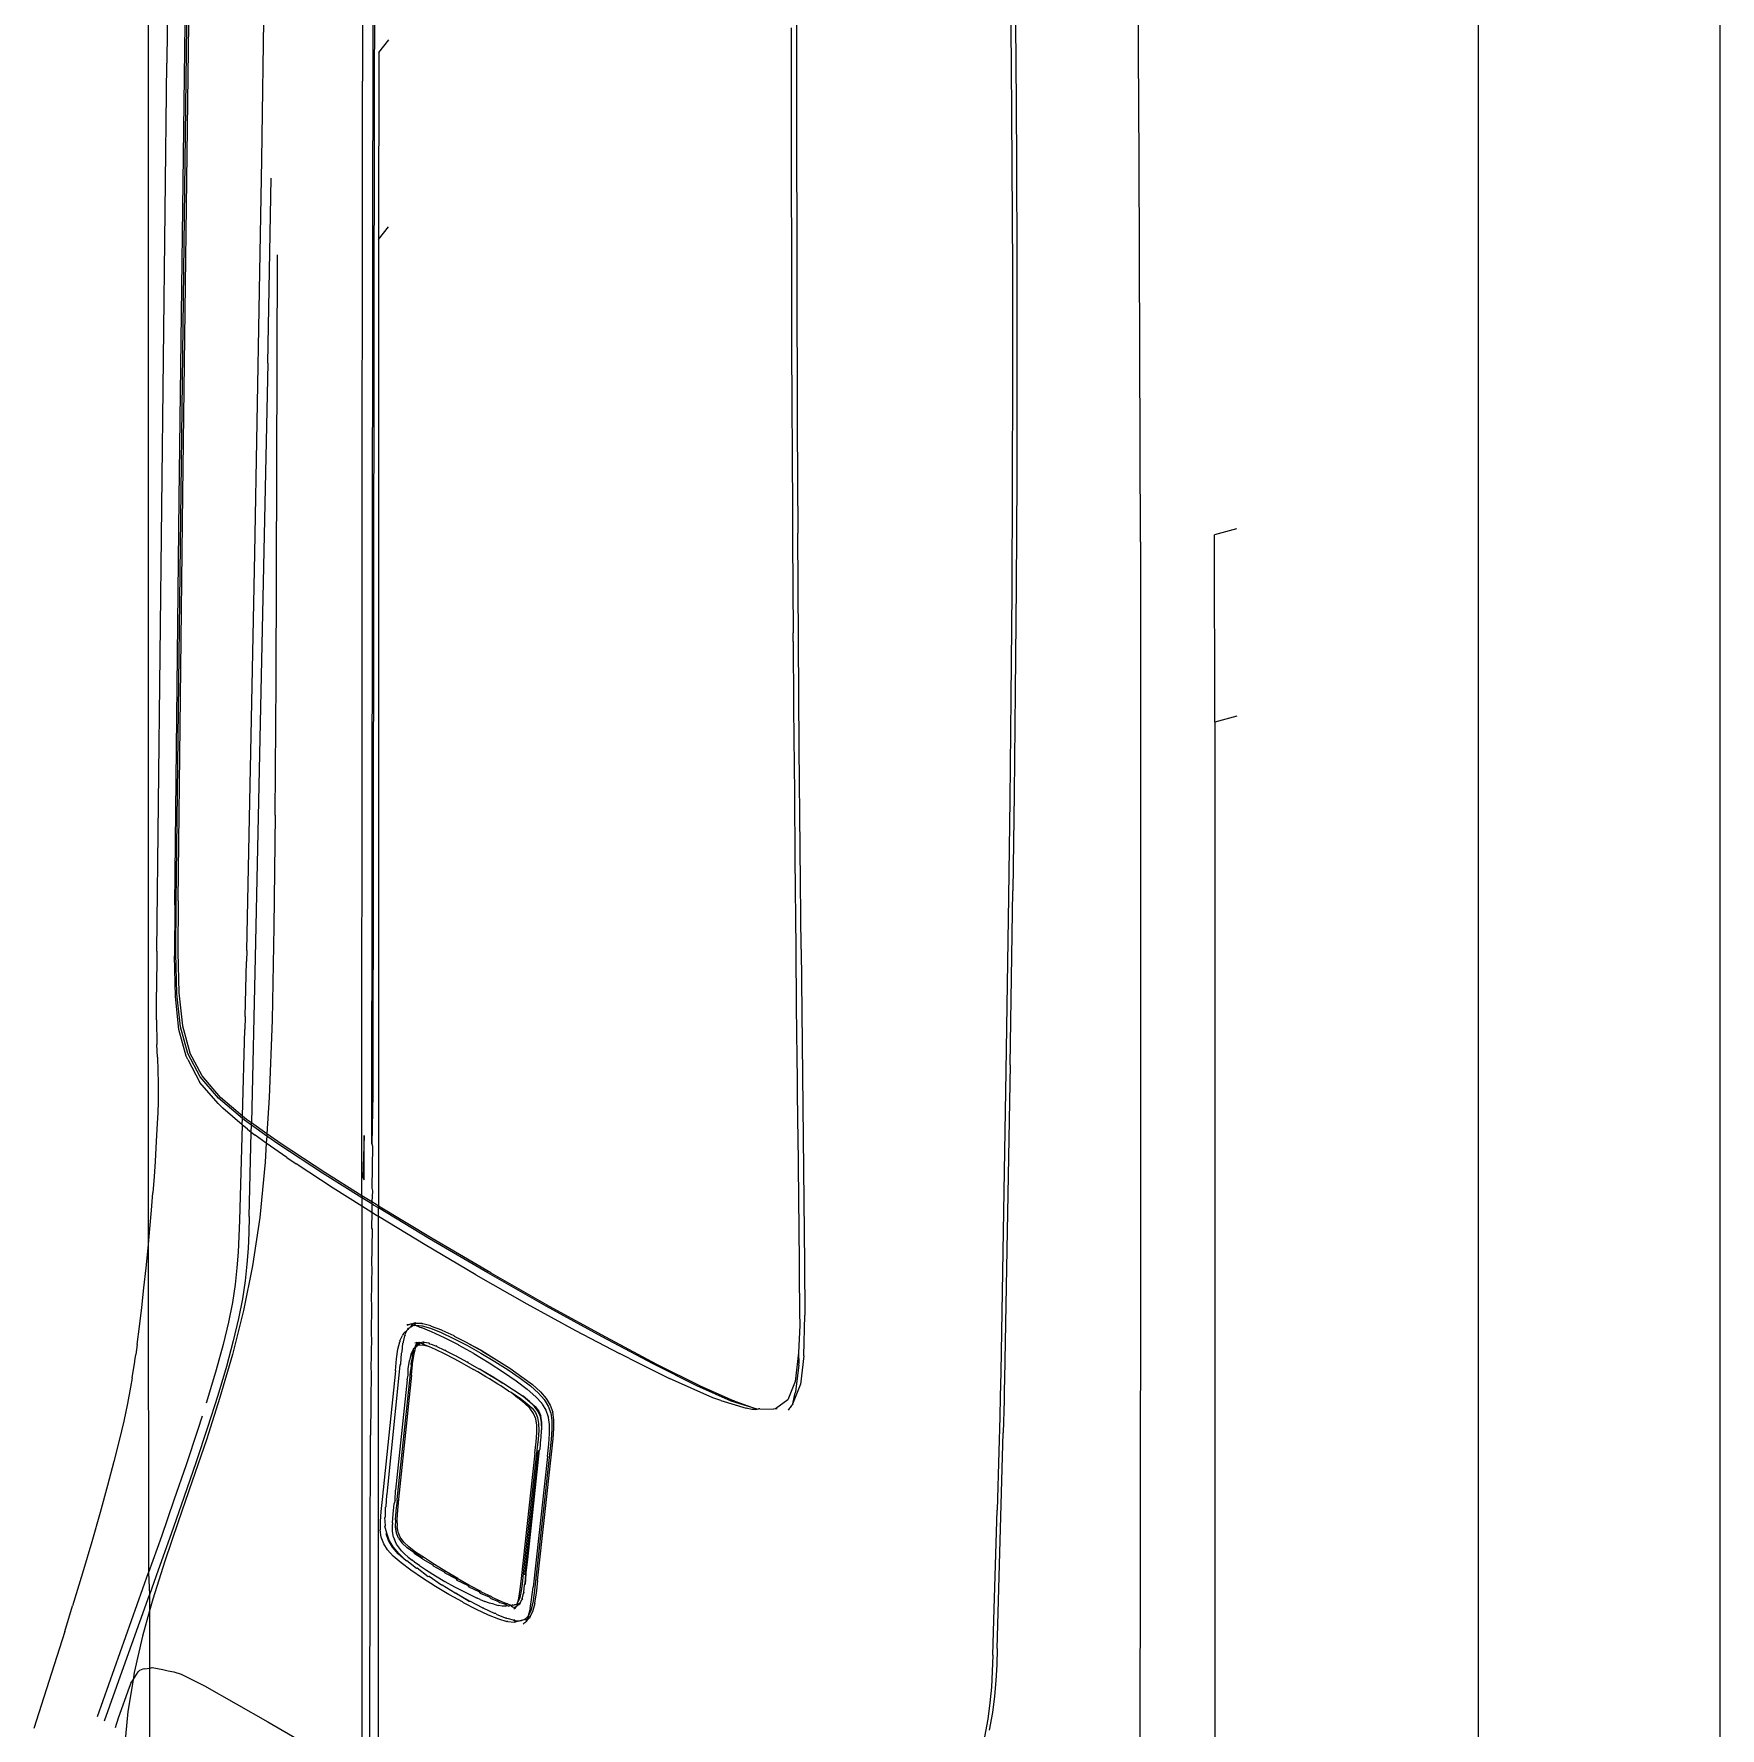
# Model space of a CAD drawing. Header units: metres. Extents: x 294 to 1101, y -498 to -355.
# Drawn here: x 923.1498 to 923.2485, y -400.6421 to -400.5429 of the extents above; entities that cross this region are included whole.
import ezdxf

# ---------------------------------------------------------------- set-up
doc = ezdxf.new("R2010")
doc.units = ezdxf.units.M
doc.layers.add('19-JARDINERIA', color=80, linetype='Continuous', lineweight=0)

msp = doc.modelspace()

# ---------------------------------------------------------------- linework, layer by layer
at = {"layer": '19-JARDINERIA', "color": 251}
for p, q in [((923.156572, -399.183905), (923.156486, -400.613964)), ((923.248495, -401.204734), (923.248495, -399.220647)), ((923.234353, -401.212899), (923.234353, -399.228812)), ((923.163145, -400.550218), (923.163805, -400.504254)), ((923.15831, -400.570095), (923.159094, -400.509034)), ((923.158514, -400.56982), (923.159301, -400.508695)), ((923.157765, -400.5265), (923.15759, -400.544591)), ((923.158137, -400.593698), (923.158938, -400.527335)), ((923.194428, -400.528939), (923.194435, -400.547611)), ((923.207221, -400.538713), (923.207274, -400.544319)), ((923.206958, -400.539056), (923.20701, -400.544658)), ((923.21449, -400.550244), (923.214419, -400.539579)), ((923.169045, -400.540189), (923.169029, -400.545631)), ((923.169587, -400.607856), (923.169659, -400.540551)), ((923.169733, -400.540595), (923.169716, -400.546816)), ((923.194124, -400.542524), (923.194124, -400.547649)), ((923.169993, -400.54396), (923.170588, -400.543215)), ((923.156991, -400.596568), (923.15759, -400.544591)), ((923.169993, -400.54396), (923.169975, -400.554906)), ((923.20701, -400.544658), (923.207049, -400.550562)), ((923.207274, -400.544319), (923.207313, -400.550225)), ((923.169004, -400.610896), (923.169029, -400.545631)), ((923.169716, -400.546816), (923.169643, -400.604945)), ((923.194124, -400.547649), (923.194129, -400.547982)), ((923.194435, -400.547611), (923.194483, -400.565768)), ((923.194129, -400.547982), (923.194134, -400.553457)), ((923.162728, -400.573299), (923.163145, -400.550218)), ((923.207049, -400.550562), (923.207074, -400.556686)), ((923.207313, -400.550225), (923.207337, -400.556348)), ((923.214538, -400.561386), (923.21449, -400.550244)), ((923.163494, -400.562141), (923.163695, -400.551313)), ((923.194134, -400.553457), (923.194139, -400.553803)), ((923.194139, -400.553803), (923.194149, -400.559535)), ((923.169975, -400.554906), (923.170569, -400.554163)), ((923.163983, -400.580775), (923.164072, -400.555797)), ((923.169975, -400.554906), (923.169967, -400.611494)), ((923.207074, -400.556686), (923.207081, -400.562948)), ((923.207337, -400.556348), (923.207342, -400.562608)), ((923.194149, -400.559535), (923.194155, -400.559895)), ((923.194155, -400.559895), (923.194171, -400.565787)), ((923.214566, -400.572617), (923.214538, -400.561386)), ((923.163494, -400.562141), (923.162764, -400.596951)), ((923.207342, -400.562608), (923.207327, -400.568923)), ((923.207081, -400.562948), (923.207069, -400.569267)), ((923.194171, -400.565787), (923.194177, -400.566165)), ((923.194177, -400.566165), (923.194202, -400.572118)), ((923.194483, -400.565768), (923.194513, -400.57211)), ((923.207069, -400.569267), (923.207036, -400.575559)), ((923.207327, -400.568923), (923.207292, -400.575211)), ((923.158046, -400.593861), (923.15831, -400.570095)), ((923.158248, -400.593634), (923.158514, -400.56982)), ((923.194202, -400.572118), (923.194208, -400.572519)), ((923.194208, -400.572519), (923.194242, -400.577932)), ((923.1946, -400.584666), (923.194513, -400.57211)), ((923.214566, -400.572617), (923.21458, -400.610778)), ((923.220192, -400.571854), (923.218909, -400.572202)), ((923.218926, -400.583168), (923.218909, -400.572202)), ((923.16226, -400.596534), (923.162728, -400.573299)), ((923.207036, -400.575559), (923.206986, -400.581739)), ((923.207292, -400.575211), (923.20724, -400.581386)), ((923.194241, -400.578435), (923.194242, -400.577932)), ((923.194241, -400.578435), (923.194247, -400.578865)), ((923.194247, -400.578865), (923.194288, -400.584648)), ((923.163932, -400.588604), (923.163983, -400.580775)), ((923.20724, -400.581386), (923.207175, -400.587361)), ((923.206986, -400.581739), (923.206923, -400.587719)), ((923.218926, -400.583168), (923.218912, -400.72369)), ((923.220209, -400.582822), (923.218926, -400.583168)), ((923.194288, -400.584648), (923.194294, -400.585111)), ((923.194294, -400.585111), (923.194339, -400.590668)), ((923.194706, -400.596454), (923.1946, -400.584666)), ((923.207175, -400.587361), (923.207101, -400.593051)), ((923.206923, -400.587719), (923.206851, -400.593414)), ((923.163932, -400.588604), (923.163857, -400.595156)), ((923.194339, -400.590668), (923.194346, -400.591167)), ((923.194346, -400.591167), (923.194393, -400.596404)), ((923.206851, -400.593414), (923.206698, -400.603596)), ((923.206944, -400.603223), (923.207101, -400.593051)), ((923.158046, -400.593861), (923.158026, -400.596844)), ((923.158117, -400.596684), (923.158137, -400.593698)), ((923.158248, -400.593634), (923.158228, -400.596624)), ((923.163857, -400.595156), (923.163743, -400.600611)), ((923.194393, -400.596404), (923.194401, -400.596943)), ((923.194706, -400.596454), (923.194907, -400.614856)), ((923.156991, -400.596568), (923.156976, -400.598967)), ((923.158084, -400.599234), (923.158026, -400.596844)), ((923.158175, -400.599075), (923.158117, -400.596684)), ((923.158228, -400.596624), (923.158286, -400.599019)), ((923.16217, -400.600392), (923.162246, -400.597177)), ((923.16226, -400.596534), (923.162246, -400.597177)), ((923.162764, -400.596951), (923.162536, -400.606629)), ((923.194401, -400.596943), (923.194448, -400.60177)), ((923.156977, -400.600599), (923.156976, -400.598967)), ((923.15829, -400.601153), (923.158084, -400.599234)), ((923.158383, -400.600997), (923.158175, -400.599075)), ((923.158286, -400.599019), (923.158494, -400.600944)), ((923.16217, -400.600392), (923.16215, -400.601163)), ((923.156977, -400.600599), (923.157001, -400.60203)), ((923.158716, -400.602725), (923.15829, -400.601153)), ((923.158811, -400.602572), (923.158383, -400.600997)), ((923.158494, -400.600944), (923.158924, -400.602522)), ((923.162013, -400.606226), (923.16215, -400.601163)), ((923.163743, -400.600611), (923.163575, -400.605144)), ((923.157031, -400.602789), (923.157001, -400.60203)), ((923.194448, -400.60177), (923.194456, -400.602347)), ((923.194456, -400.602347), (923.194501, -400.606675)), ((923.157031, -400.602789), (923.157051, -400.603604)), ((923.158818, -400.602913), (923.158716, -400.602725)), ((923.159529, -400.603926), (923.158811, -400.602572)), ((923.158818, -400.602913), (923.159526, -400.604254)), ((923.159645, -400.603879), (923.158924, -400.602522)), ((923.206944, -400.603223), (923.206614, -400.621627)), ((923.157051, -400.603604), (923.15707, -400.604255)), ((923.15707, -400.604255), (923.15708, -400.604832)), ((923.160589, -400.605493), (923.159526, -400.604254)), ((923.16061, -400.605182), (923.159529, -400.603926)), ((923.160729, -400.605138), (923.159645, -400.603879)), ((923.206698, -400.603596), (923.20639, -400.621217)), ((923.15708, -400.604832), (923.157074, -400.605412)), ((923.162009, -400.606368), (923.16061, -400.605182)), ((923.162013, -400.606226), (923.160729, -400.605138)), ((923.163575, -400.605144), (923.163442, -400.607273)), ((923.169643, -400.604945), (923.169587, -400.607856)), ((923.157054, -400.606018), (923.157023, -400.606659)), ((923.157074, -400.605412), (923.157054, -400.606018)), ((923.160589, -400.605493), (923.160855, -400.605764)), ((923.161999, -400.606735), (923.160855, -400.605764)), ((923.161999, -400.606735), (923.162009, -400.606368)), ((923.162009, -400.606368), (923.162013, -400.606226)), ((923.162123, -400.606464), (923.162009, -400.606368)), ((923.162247, -400.606424), (923.162013, -400.606226)), ((923.156986, -400.607346), (923.156944, -400.608088)), ((923.157023, -400.606659), (923.156986, -400.607346)), ((923.161999, -400.606735), (923.161836, -400.612324)), ((923.162308, -400.606996), (923.161999, -400.606735)), ((923.162533, -400.606752), (923.162123, -400.606464)), ((923.162536, -400.606629), (923.162247, -400.606424)), ((923.162308, -400.606996), (923.162523, -400.607165)), ((923.162402, -400.612108), (923.162523, -400.607165)), ((923.162523, -400.607165), (923.162533, -400.606752)), ((923.162523, -400.607165), (923.162762, -400.607351)), ((923.162533, -400.606752), (923.162536, -400.606629)), ((923.163434, -400.607396), (923.162533, -400.606752)), ((923.163442, -400.607273), (923.162536, -400.606629)), ((923.163409, -400.60781), (923.162762, -400.607351)), ((923.163442, -400.607273), (923.163434, -400.607396)), ((923.16427, -400.607861), (923.163442, -400.607273)), ((923.169141, -400.60736), (923.169065, -400.609826)), ((923.169141, -400.609961), (923.169141, -400.60736)), ((923.194501, -400.606675), (923.19451, -400.60729)), ((923.19451, -400.60729), (923.194594, -400.614746)), ((923.156944, -400.608088), (923.156896, -400.608892)), ((923.163409, -400.60781), (923.163339, -400.608933)), ((923.163434, -400.607396), (923.163409, -400.60781)), ((923.16461, -400.608663), (923.163409, -400.60781)), ((923.16414, -400.607897), (923.163434, -400.607396)), ((923.166695, -400.609571), (923.16414, -400.607897)), ((923.166834, -400.60954), (923.16427, -400.607861)), ((923.16963, -400.607993), (923.16958, -400.610458)), ((923.169587, -400.607856), (923.16963, -400.607993)), ((923.156896, -400.608892), (923.156839, -400.609765)), ((923.163339, -400.608933), (923.16302, -400.612157)), ((923.16461, -400.608663), (923.165152, -400.60903)), ((923.167313, -400.610449), (923.165152, -400.60903)), ((923.156839, -400.609765), (923.15677, -400.610714)), ((923.169004, -400.611014), (923.166695, -400.609571)), ((923.169004, -400.610896), (923.166834, -400.60954)), ((923.169065, -400.609826), (923.169141, -400.609961)), ((923.156688, -400.611741), (923.15677, -400.610714)), ((923.169004, -400.611511), (923.167313, -400.610449)), ((923.169577, -400.611254), (923.169004, -400.610896)), ((923.169004, -400.610896), (923.169004, -400.611014)), ((923.169004, -400.611014), (923.169004, -400.611511)), ((923.169576, -400.611371), (923.169004, -400.611014)), ((923.169577, -400.611254), (923.169576, -400.611371)), ((923.169615, -400.610598), (923.169577, -400.611254)), ((923.169829, -400.611411), (923.169577, -400.611254)), ((923.16958, -400.610458), (923.169615, -400.610598)), ((923.21458, -400.610778), (923.214555, -400.633833)), ((923.156593, -400.612831), (923.156688, -400.611741)), ((923.161836, -400.612324), (923.161804, -400.613274)), ((923.162402, -400.612108), (923.162377, -400.613058)), ((923.16302, -400.612157), (923.162604, -400.614993)), ((923.169575, -400.611869), (923.169004, -400.611511)), ((923.169004, -400.611511), (923.169005, -400.644884)), ((923.169575, -400.611869), (923.169571, -400.612785)), ((923.169576, -400.611371), (923.169575, -400.611869)), ((923.169866, -400.612052), (923.169575, -400.611869)), ((923.169681, -400.611437), (923.169576, -400.611371)), ((923.169967, -400.611609), (923.169681, -400.611437)), ((923.169967, -400.611494), (923.169829, -400.611411)), ((923.169967, -400.612114), (923.169866, -400.612052)), ((923.173113, -400.613392), (923.169967, -400.611494)), ((923.169967, -400.611609), (923.169967, -400.611494)), ((923.172954, -400.613411), (923.169967, -400.611609)), ((923.169967, -400.612114), (923.169967, -400.611609)), ((923.172699, -400.613769), (923.169967, -400.612114)), ((923.169967, -400.645439), (923.169967, -400.612114)), ((923.156486, -400.613964), (923.156593, -400.612831)), ((923.161804, -400.613274), (923.161761, -400.614195)), ((923.162377, -400.613058), (923.162339, -400.613979)), ((923.169602, -400.612858), (923.169561, -400.61498)), ((923.169571, -400.612785), (923.169602, -400.612858)), ((923.15637, -400.615122), (923.156486, -400.613964)), ((923.156486, -400.613964), (923.156518, -400.632958)), ((923.161761, -400.614195), (923.161692, -400.615122)), ((923.162339, -400.613979), (923.162274, -400.614906)), ((923.175677, -400.615518), (923.172699, -400.613769)), ((923.17637, -400.615412), (923.172954, -400.613411)), ((923.17654, -400.615399), (923.173113, -400.613392)), ((923.156247, -400.616284), (923.15637, -400.615122)), ((923.161692, -400.615122), (923.161583, -400.61609)), ((923.162604, -400.614993), (923.162078, -400.617618)), ((923.162274, -400.614906), (923.16217, -400.615875)), ((923.169588, -400.615056), (923.169551, -400.617084)), ((923.169561, -400.61498), (923.169588, -400.615056)), ((923.194594, -400.614746), (923.194603, -400.615426)), ((923.194907, -400.614856), (923.19493, -400.617877)), ((923.156117, -400.61743), (923.156247, -400.616284)), ((923.161583, -400.61609), (923.161421, -400.617134)), ((923.16217, -400.615875), (923.162011, -400.616922)), ((923.175677, -400.615518), (923.178663, -400.617213)), ((923.179787, -400.617356), (923.17637, -400.615412)), ((923.17654, -400.615399), (923.179968, -400.61735)), ((923.194603, -400.615426), (923.194617, -400.617757)), ((923.161421, -400.617134), (923.161192, -400.618291)), ((923.162011, -400.616922), (923.161785, -400.618083)), ((923.169573, -400.617162), (923.16954, -400.619108)), ((923.169551, -400.617084), (923.169573, -400.617162)), ((923.178663, -400.617213), (923.181513, -400.618777)), ((923.155983, -400.618543), (923.156117, -400.61743)), ((923.161192, -400.618291), (923.160882, -400.619595)), ((923.162078, -400.617618), (923.161433, -400.620179)), ((923.161785, -400.618083), (923.161476, -400.619392)), ((923.18306, -400.619161), (923.179787, -400.617356)), ((923.179968, -400.61735), (923.183251, -400.61916)), ((923.194617, -400.617757), (923.194626, -400.618461)), ((923.194872, -400.620259), (923.19493, -400.617877)), ((923.155847, -400.619601), (923.155983, -400.618543)), ((923.169557, -400.619188), (923.169529, -400.621066)), ((923.16954, -400.619108), (923.169557, -400.619188)), ((923.17123, -400.619388), (923.171372, -400.619075)), ((923.1714, -400.619018), (923.171372, -400.619075)), ((923.171438, -400.618965), (923.1714, -400.619018)), ((923.171482, -400.618917), (923.171438, -400.618965)), ((923.171438, -400.619444), (923.171507, -400.619086)), ((923.171482, -400.618917), (923.171653, -400.618763)), ((923.171507, -400.619086), (923.171545, -400.61903)), ((923.171543, -400.618992), (923.171653, -400.618763)), ((923.171545, -400.61903), (923.171543, -400.618992)), ((923.171707, -400.618445), (923.171627, -400.618446)), ((923.171689, -400.618469), (923.171628, -400.61849)), ((923.171686, -400.618719), (923.171653, -400.618763)), ((923.171686, -400.618719), (923.17169, -400.618664)), ((923.171734, -400.618674), (923.171686, -400.618719)), ((923.171689, -400.618469), (923.171707, -400.618445)), ((923.171743, -400.618451), (923.171689, -400.618469)), ((923.171734, -400.618674), (923.17169, -400.618664)), ((923.171743, -400.618451), (923.171707, -400.618445)), ((923.171734, -400.618674), (923.171823, -400.618596)), ((923.171783, -400.618434), (923.171743, -400.618451)), ((923.171854, -400.618417), (923.171783, -400.618434)), ((923.171858, -400.618562), (923.171823, -400.618596)), ((923.17192, -400.618397), (923.171854, -400.618417)), ((923.171897, -400.618457), (923.171858, -400.618562)), ((923.171858, -400.618562), (923.172027, -400.618474)), ((923.171948, -400.618465), (923.171897, -400.618457)), ((923.17192, -400.618397), (923.172034, -400.618359)), ((923.17192, -400.618397), (923.171948, -400.618465)), ((923.172027, -400.618474), (923.171948, -400.618465)), ((923.172185, -400.61837), (923.172027, -400.618474)), ((923.172027, -400.618474), (923.172071, -400.618499)), ((923.17208, -400.618346), (923.172034, -400.618359)), ((923.172071, -400.618499), (923.172142, -400.618478)), ((923.17208, -400.618346), (923.172119, -400.618342)), ((923.172185, -400.61837), (923.172119, -400.618342)), ((923.172142, -400.618478), (923.172523, -400.61851)), ((923.172142, -400.618478), (923.172398, -400.61859)), ((923.172507, -400.618368), (923.172185, -400.61837)), ((923.172398, -400.61859), (923.172474, -400.618612)), ((923.173067, -400.618855), (923.172474, -400.618612)), ((923.172507, -400.618368), (923.172536, -400.618372)), ((923.17257, -400.618399), (923.172507, -400.618368)), ((923.172523, -400.61851), (923.17302, -400.618654)), ((923.17257, -400.618399), (923.172536, -400.618372)), ((923.173041, -400.618513), (923.17257, -400.618399)), ((923.17302, -400.618654), (923.173642, -400.618904)), ((923.173071, -400.618541), (923.173041, -400.618513)), ((923.173843, -400.619216), (923.173067, -400.618855)), ((923.173672, -400.618763), (923.173071, -400.618541)), ((923.173642, -400.618904), (923.174364, -400.619242)), ((923.1737, -400.61879), (923.173672, -400.618763)), ((923.174405, -400.619103), (923.1737, -400.61879)), ((923.174649, -400.619631), (923.173843, -400.619216)), ((923.174364, -400.619242), (923.175151, -400.619649)), ((923.174428, -400.61913), (923.174405, -400.619103)), ((923.175204, -400.619515), (923.174428, -400.61913)), ((923.181513, -400.618777), (923.184085, -400.620132)), ((923.186045, -400.620743), (923.18306, -400.619161)), ((923.183251, -400.61916), (923.186246, -400.620748)), ((923.194626, -400.618461), (923.194561, -400.620082)), ((923.155714, -400.620555), (923.155769, -400.620194)), ((923.155847, -400.619601), (923.155769, -400.620194)), ((923.160882, -400.619595), (923.160478, -400.621082)), ((923.161433, -400.620179), (923.160696, -400.622702)), ((923.161476, -400.619392), (923.161072, -400.620885)), ((923.171036, -400.620442), (923.171115, -400.61988)), ((923.171115, -400.61988), (923.171216, -400.619447)), ((923.17123, -400.619388), (923.171216, -400.619447)), ((923.171286, -400.620748), (923.171323, -400.620108)), ((923.171323, -400.620108), (923.171363, -400.620039)), ((923.171363, -400.620039), (923.171403, -400.619533)), ((923.171403, -400.619533), (923.171441, -400.61948)), ((923.171441, -400.61948), (923.171438, -400.619444)), ((923.171867, -400.620178), (923.171781, -400.620538)), ((923.171985, -400.619942), (923.171867, -400.620178)), ((923.171985, -400.619942), (923.171943, -400.620233)), ((923.171943, -400.620233), (923.172033, -400.620002)), ((923.171943, -400.620233), (923.171947, -400.620363)), ((923.171965, -400.620738), (923.172043, -400.620271)), ((923.172031, -400.619861), (923.171985, -400.619942)), ((923.17209, -400.619809), (923.172031, -400.619861)), ((923.172033, -400.620002), (923.172031, -400.619861)), ((923.172035, -400.620238), (923.17213, -400.619906)), ((923.172043, -400.620271), (923.172035, -400.620238)), ((923.172154, -400.619613), (923.17209, -400.619809)), ((923.17209, -400.619809), (923.172153, -400.619764)), ((923.172172, -400.61951), (923.17211, -400.61952)), ((923.172123, -400.61987), (923.172153, -400.619764)), ((923.17213, -400.619906), (923.172123, -400.61987)), ((923.172201, -400.619725), (923.172153, -400.619764)), ((923.172291, -400.619497), (923.172154, -400.619613)), ((923.172226, -400.619493), (923.172172, -400.61951)), ((923.172233, -400.619692), (923.172201, -400.619725)), ((923.172291, -400.619497), (923.172226, -400.619493)), ((923.172233, -400.619692), (923.172245, -400.619625)), ((923.172251, -400.619664), (923.172233, -400.619692)), ((923.172399, -400.619531), (923.172245, -400.619625)), ((923.172322, -400.619641), (923.172251, -400.619664)), ((923.172328, -400.61948), (923.172291, -400.619497)), ((923.172354, -400.619493), (923.172291, -400.619497)), ((923.172399, -400.619531), (923.172322, -400.619641)), ((923.172322, -400.619641), (923.172558, -400.619625)), ((923.172354, -400.619493), (923.172328, -400.61948)), ((923.172426, -400.619514), (923.172354, -400.619493)), ((923.172426, -400.619514), (923.172399, -400.619531)), ((923.17257, -400.619456), (923.172426, -400.619514)), ((923.172495, -400.619548), (923.172426, -400.619514)), ((923.172557, -400.619565), (923.172495, -400.619548)), ((923.172664, -400.619494), (923.172557, -400.619565)), ((923.172557, -400.619565), (923.172876, -400.619707)), ((923.172558, -400.619625), (923.172876, -400.619707)), ((923.17257, -400.619456), (923.172608, -400.619456)), ((923.172637, -400.619462), (923.17257, -400.619456)), ((923.172608, -400.619456), (923.172637, -400.619462)), ((923.172637, -400.619462), (923.172664, -400.619494)), ((923.172896, -400.619532), (923.172664, -400.619494)), ((923.172876, -400.619707), (923.172932, -400.619713)), ((923.172933, -400.619532), (923.172896, -400.619532)), ((923.172932, -400.619713), (923.173293, -400.619879)), ((923.172933, -400.619532), (923.172961, -400.619539)), ((923.172986, -400.619573), (923.172933, -400.619532)), ((923.172986, -400.619573), (923.172961, -400.619539)), ((923.173084, -400.619606), (923.172986, -400.619573)), ((923.173322, -400.6197), (923.173084, -400.619606)), ((923.173293, -400.619879), (923.17348, -400.619964)), ((923.173386, -400.619708), (923.173322, -400.6197)), ((923.173408, -400.619743), (923.173386, -400.619708)), ((923.17382, -400.619933), (923.173408, -400.619743)), ((923.17348, -400.619964), (923.173668, -400.620059)), ((923.173668, -400.620059), (923.173817, -400.62013)), ((923.173817, -400.62013), (923.17409, -400.620272)), ((923.173858, -400.619951), (923.17382, -400.619933)), ((923.173919, -400.619959), (923.173858, -400.619951)), ((923.173938, -400.619994), (923.173919, -400.619959)), ((923.174482, -400.620269), (923.173938, -400.619994)), ((923.17409, -400.620272), (923.174117, -400.620285)), ((923.174117, -400.620285), (923.174427, -400.620446)), ((923.17454, -400.620277), (923.174482, -400.620269)), ((923.174555, -400.620311), (923.17454, -400.620277)), ((923.174649, -400.619631), (923.174689, -400.619653)), ((923.175548, -400.620133), (923.174689, -400.619653)), ((923.175151, -400.619649), (923.175969, -400.620106)), ((923.175223, -400.619541), (923.175204, -400.619515)), ((923.176049, -400.620002), (923.175223, -400.619541)), ((923.176035, -400.619978), (923.175223, -400.619541)), ((923.175548, -400.620133), (923.176444, -400.620668)), ((923.175969, -400.620106), (923.176784, -400.620592)), ((923.176035, -400.619978), (923.176872, -400.620493)), ((923.176049, -400.620002), (923.176872, -400.620493)), ((923.184665, -400.620426), (923.184085, -400.620132)), ((923.194561, -400.620082), (923.194355, -400.621765)), ((923.194561, -400.620082), (923.194572, -400.620735)), ((923.194872, -400.620259), (923.194664, -400.621948)), ((923.155563, -400.621547), (923.155708, -400.620594)), ((923.155708, -400.620594), (923.155714, -400.620555)), ((923.160478, -400.621082), (923.159972, -400.622775)), ((923.161072, -400.620885), (923.160564, -400.622585)), ((923.169541, -400.621148), (923.169518, -400.622969)), ((923.169529, -400.621066), (923.169541, -400.621148)), ((923.170962, -400.621135), (923.17018, -400.628681)), ((923.170489, -400.628368), (923.171247, -400.620814)), ((923.170962, -400.621135), (923.171036, -400.620442)), ((923.171247, -400.620814), (923.171286, -400.620748)), ((923.171702, -400.621406), (923.171712, -400.62103)), ((923.171712, -400.62103), (923.171781, -400.620538)), ((923.171878, -400.620857), (923.171803, -400.62138)), ((923.171947, -400.620363), (923.171872, -400.620737)), ((923.171872, -400.620737), (923.171878, -400.620857)), ((923.171907, -400.621389), (923.171973, -400.620768)), ((923.171973, -400.620768), (923.171965, -400.620738)), ((923.174427, -400.620446), (923.174813, -400.620659)), ((923.175164, -400.620638), (923.174555, -400.620311)), ((923.174813, -400.620659), (923.175093, -400.620808)), ((923.175093, -400.620808), (923.175538, -400.621068)), ((923.175229, -400.620676), (923.175164, -400.620638)), ((923.175218, -400.620644), (923.175164, -400.620638)), ((923.175229, -400.620676), (923.175218, -400.620644)), ((923.175873, -400.621039), (923.175229, -400.620676)), ((923.175788, -400.621202), (923.175538, -400.621068)), ((923.176261, -400.621495), (923.175788, -400.621202)), ((923.175931, -400.621074), (923.175873, -400.621039)), ((923.175924, -400.621044), (923.175873, -400.621039)), ((923.175924, -400.621044), (923.176581, -400.621456)), ((923.176581, -400.621456), (923.175931, -400.621074)), ((923.176444, -400.620668), (923.177299, -400.621214)), ((923.176784, -400.620592), (923.177562, -400.621088)), ((923.176872, -400.620493), (923.177657, -400.620995)), ((923.177299, -400.621214), (923.17804, -400.621726)), ((923.177562, -400.621088), (923.178268, -400.621574)), ((923.177657, -400.620995), (923.17837, -400.621487)), ((923.184665, -400.620426), (923.187005, -400.621593)), ((923.1886, -400.62202), (923.186045, -400.620743)), ((923.186246, -400.620748), (923.18881, -400.622029)), ((923.194569, -400.620806), (923.194382, -400.622363)), ((923.194569, -400.620806), (923.194572, -400.620735)), ((923.20639, -400.621217), (923.206361, -400.62266)), ((923.155463, -400.622093), (923.155278, -400.623064)), ((923.155563, -400.621547), (923.155463, -400.622093)), ((923.171644, -400.621662), (923.170974, -400.62813)), ((923.171809, -400.621491), (923.171048, -400.628675)), ((923.171644, -400.621662), (923.171702, -400.621406)), ((923.171907, -400.621389), (923.171734, -400.623059)), ((923.171803, -400.62138), (923.171809, -400.621491)), ((923.17648, -400.621609), (923.176261, -400.621495)), ((923.176952, -400.621922), (923.17648, -400.621609)), ((923.176631, -400.621486), (923.176581, -400.621456)), ((923.176581, -400.621456), (923.176629, -400.621459)), ((923.176629, -400.621459), (923.177258, -400.621872)), ((923.177258, -400.621872), (923.176631, -400.621486)), ((923.177143, -400.622014), (923.176952, -400.621922)), ((923.177579, -400.622331), (923.177143, -400.622014)), ((923.177301, -400.621896), (923.177258, -400.621872)), ((923.177873, -400.622269), (923.177301, -400.621896)), ((923.177909, -400.622287), (923.177873, -400.622269)), ((923.17804, -400.621726), (923.178684, -400.622219)), ((923.178268, -400.621574), (923.178868, -400.62203)), ((923.17837, -400.621487), (923.17898, -400.621941)), ((923.178684, -400.622219), (923.179187, -400.622667)), ((923.178868, -400.62203), (923.179336, -400.622443)), ((923.17898, -400.621941), (923.179447, -400.62237)), ((923.189535, -400.622716), (923.187005, -400.621593)), ((923.190617, -400.622915), (923.1886, -400.62202)), ((923.18881, -400.622029), (923.190778, -400.622908)), ((923.194355, -400.621765), (923.193928, -400.622847)), ((923.194219, -400.623085), (923.194649, -400.621999)), ((923.194649, -400.621999), (923.194664, -400.621948)), ((923.2066, -400.622271), (923.206587, -400.622854)), ((923.206614, -400.621627), (923.2066, -400.622271)), ((923.155278, -400.623064), (923.155061, -400.624093)), ((923.159972, -400.622775), (923.159892, -400.623028)), ((923.160696, -400.622702), (923.159898, -400.625179)), ((923.160564, -400.622585), (923.159967, -400.624461)), ((923.169526, -400.623054), (923.169508, -400.624831)), ((923.169518, -400.622969), (923.169526, -400.623054)), ((923.171734, -400.623059), (923.171623, -400.624015)), ((923.177579, -400.622331), (923.177745, -400.622398)), ((923.177745, -400.622398), (923.178259, -400.622746)), ((923.177745, -400.622398), (923.178114, -400.622705)), ((923.178398, -400.62263), (923.177909, -400.622287)), ((923.178519, -400.62303), (923.178114, -400.622705)), ((923.178259, -400.622746), (923.178662, -400.623048)), ((923.178436, -400.622624), (923.178398, -400.62263)), ((923.178436, -400.622624), (923.178835, -400.62295)), ((923.178808, -400.622946), (923.178436, -400.622624)), ((923.17883, -400.623336), (923.178519, -400.62303)), ((923.178662, -400.623048), (923.178959, -400.623321)), ((923.179112, -400.623233), (923.178808, -400.622946)), ((923.178835, -400.62295), (923.179112, -400.623233)), ((923.178835, -400.62295), (923.179147, -400.623223)), ((923.17932, -400.623517), (923.179112, -400.623233)), ((923.179147, -400.623223), (923.179355, -400.623502)), ((923.179187, -400.622667), (923.179526, -400.623045)), ((923.179336, -400.622443), (923.179679, -400.62283)), ((923.179447, -400.62237), (923.179793, -400.622763)), ((923.179555, -400.623086), (923.179526, -400.623045)), ((923.179555, -400.623086), (923.179774, -400.623453)), ((923.179679, -400.62283), (923.179913, -400.623212)), ((923.179793, -400.622763), (923.180029, -400.623153)), ((923.179913, -400.623212), (923.180054, -400.623614)), ((923.180029, -400.623153), (923.180172, -400.623561)), ((923.19001, -400.622881), (923.189535, -400.622716)), ((923.19001, -400.622881), (923.191493, -400.623335)), ((923.19213, -400.62338), (923.190617, -400.622915)), ((923.190833, -400.622928), (923.190778, -400.622908)), ((923.190833, -400.622928), (923.19213, -400.62338)), ((923.193928, -400.622847), (923.19321, -400.623371)), ((923.19411, -400.623232), (923.194065, -400.623282)), ((923.194153, -400.623183), (923.19411, -400.623232)), ((923.194191, -400.623134), (923.194153, -400.623183)), ((923.194219, -400.623085), (923.194191, -400.623134)), ((923.194219, -400.623085), (923.194363, -400.622429)), ((923.194382, -400.622363), (923.194363, -400.622429)), ((923.206361, -400.62266), (923.206334, -400.623841)), ((923.206587, -400.622854), (923.206539, -400.624771)), ((923.155061, -400.624093), (923.154802, -400.625214)), ((923.159647, -400.623797), (923.159378, -400.624641)), ((923.171623, -400.624015), (923.171142, -400.628657)), ((923.179044, -400.623639), (923.17883, -400.623336)), ((923.178959, -400.623321), (923.179164, -400.623592)), ((923.179173, -400.623963), (923.179044, -400.623639)), ((923.179164, -400.623592), (923.179289, -400.623884)), ((923.179233, -400.624333), (923.179173, -400.623963)), ((923.179289, -400.623884), (923.179347, -400.624225)), ((923.179447, -400.623823), (923.17932, -400.623517)), ((923.17932, -400.623517), (923.179469, -400.623807)), ((923.179347, -400.624225), (923.179351, -400.624638)), ((923.179355, -400.623502), (923.179469, -400.623807)), ((923.179506, -400.624177), (923.179447, -400.623823)), ((923.179527, -400.624154), (923.179469, -400.623807)), ((923.17953, -400.624573), (923.179506, -400.624177)), ((923.17953, -400.624573), (923.179527, -400.624154)), ((923.179774, -400.623453), (923.179914, -400.623832)), ((923.179914, -400.623832), (923.179923, -400.623878)), ((923.179981, -400.624295), (923.179923, -400.623878)), ((923.180054, -400.623614), (923.180118, -400.624057)), ((923.180118, -400.624057), (923.18012, -400.624566)), ((923.180235, -400.624011), (923.180172, -400.623561)), ((923.180237, -400.624525), (923.180235, -400.624011)), ((923.191818, -400.623403), (923.191493, -400.623335)), ((923.192011, -400.623403), (923.191818, -400.623403)), ((923.192011, -400.623403), (923.19213, -400.62338)), ((923.19213, -400.62338), (923.192221, -400.623368)), ((923.192294, -400.623374), (923.192221, -400.623368)), ((923.192294, -400.623374), (923.19309, -400.623394)), ((923.19321, -400.623371), (923.19309, -400.623394)), ((923.193302, -400.62336), (923.19321, -400.623371)), ((923.193981, -400.623391), (923.19395, -400.623451)), ((923.194021, -400.623335), (923.193981, -400.623391)), ((923.194065, -400.623282), (923.194021, -400.623335)), ((923.206334, -400.623841), (923.206282, -400.625875)), ((923.154802, -400.625214), (923.154492, -400.626457)), ((923.159378, -400.624641), (923.158716, -400.626638)), ((923.159898, -400.625179), (923.159073, -400.627605)), ((923.159967, -400.624461), (923.1593, -400.626466)), ((923.169499, -400.626664), (923.169511, -400.624918)), ((923.169508, -400.624831), (923.169511, -400.624918)), ((923.179196, -400.62531), (923.179236, -400.624774)), ((923.179236, -400.624774), (923.179233, -400.624333)), ((923.179313, -400.62515), (923.179245, -400.625784)), ((923.179351, -400.624638), (923.179313, -400.62515)), ((923.179436, -400.625739), (923.17947, -400.625123)), ((923.17947, -400.625123), (923.179492, -400.62509)), ((923.179492, -400.62509), (923.179509, -400.624602)), ((923.179509, -400.624602), (923.17953, -400.624573)), ((923.179938, -400.625433), (923.179983, -400.624821)), ((923.179983, -400.624821), (923.179981, -400.624295)), ((923.180075, -400.625161), (923.18, -400.625868)), ((923.18012, -400.624566), (923.180075, -400.625161)), ((923.180124, -400.625843), (923.180192, -400.625126)), ((923.180192, -400.625126), (923.180237, -400.624525)), ((923.206188, -400.637402), (923.206539, -400.624771)), ((923.179126, -400.625966), (923.178319, -400.633295)), ((923.179245, -400.625784), (923.178449, -400.633009)), ((923.179327, -400.625808), (923.178526, -400.633085)), ((923.178711, -400.632199), (923.179402, -400.625767)), ((923.179862, -400.626153), (923.179017, -400.633809)), ((923.179126, -400.625966), (923.179196, -400.62531)), ((923.18, -400.625868), (923.179165, -400.633449)), ((923.179279, -400.633443), (923.180124, -400.625843)), ((923.179402, -400.625767), (923.179436, -400.625739)), ((923.179862, -400.626153), (923.179938, -400.625433)), ((923.206282, -400.625875), (923.206186, -400.629293)), ((923.154492, -400.626457), (923.154122, -400.627856)), ((923.158716, -400.626638), (923.158005, -400.628719)), ((923.1593, -400.626466), (923.158584, -400.628558)), ((923.169485, -400.630333), (923.169499, -400.626664)), ((923.154122, -400.627856), (923.153684, -400.629431)), ((923.159073, -400.627605), (923.158253, -400.629975)), ((923.170946, -400.628709), (923.170974, -400.62813)), ((923.158005, -400.628719), (923.157266, -400.63084)), ((923.158584, -400.628558), (923.157839, -400.63069)), ((923.17018, -400.628681), (923.170111, -400.629378)), ((923.170385, -400.629688), (923.170388, -400.629131)), ((923.170388, -400.629131), (923.170426, -400.629087)), ((923.170426, -400.629087), (923.170459, -400.628422)), ((923.170459, -400.628422), (923.170489, -400.628368)), ((923.170831, -400.629539), (923.170894, -400.628904)), ((923.170946, -400.628709), (923.170894, -400.628904)), ((923.171059, -400.628742), (923.170984, -400.629321)), ((923.171048, -400.628675), (923.171059, -400.628742)), ((923.171142, -400.628657), (923.17109, -400.629303)), ((923.153684, -400.629431), (923.153188, -400.631155)), ((923.158253, -400.629975), (923.157472, -400.632281)), ((923.170111, -400.629378), (923.170071, -400.629961)), ((923.170071, -400.629961), (923.170075, -400.630455)), ((923.170347, -400.629729), (923.170385, -400.629688)), ((923.170389, -400.630202), (923.170347, -400.629729)), ((923.170351, -400.630239), (923.170389, -400.630202)), ((923.170795, -400.63005), (923.170791, -400.630147)), ((923.170796, -400.630557), (923.170791, -400.630147)), ((923.170795, -400.63005), (923.170831, -400.629539)), ((923.170995, -400.629379), (923.170948, -400.629845)), ((923.170948, -400.629845), (923.17096, -400.629892)), ((923.17096, -400.629892), (923.170953, -400.630271)), ((923.170984, -400.629321), (923.170995, -400.629379)), ((923.17109, -400.629303), (923.171054, -400.629821)), ((923.171054, -400.629821), (923.171059, -400.630242)), ((923.205991, -400.635734), (923.206186, -400.629293)), ((923.153188, -400.631155), (923.152646, -400.63299)), ((923.157266, -400.63084), (923.156518, -400.632958)), ((923.157839, -400.63069), (923.157086, -400.632818)), ((923.169474, -400.645155), (923.169485, -400.630333)), ((923.170139, -400.630882), (923.170075, -400.630455)), ((923.170278, -400.631266), (923.170139, -400.630882)), ((923.170454, -400.630651), (923.170351, -400.630239)), ((923.170416, -400.630683), (923.170454, -400.630651)), ((923.170558, -400.631085), (923.170416, -400.630683)), ((923.170596, -400.631058), (923.170454, -400.630651)), ((923.170791, -400.631467), (923.170558, -400.631085)), ((923.17083, -400.631444), (923.170596, -400.631058)), ((923.170853, -400.630891), (923.170796, -400.630557)), ((923.170853, -400.630891), (923.170902, -400.631015)), ((923.171021, -400.631292), (923.170902, -400.631015)), ((923.170953, -400.630271), (923.170965, -400.630306)), ((923.171024, -400.630647), (923.170965, -400.630306)), ((923.170965, -400.630306), (923.171012, -400.630624)), ((923.171012, -400.630624), (923.171024, -400.630647)), ((923.171139, -400.630931), (923.171024, -400.630647)), ((923.171118, -400.630589), (923.171059, -400.630242)), ((923.171244, -400.630888), (923.171118, -400.630589)), ((923.171139, -400.630931), (923.171347, -400.631214)), ((923.17145, -400.631165), (923.171244, -400.630888)), ((923.171748, -400.631444), (923.17145, -400.631165)), ((923.170506, -400.631629), (923.170278, -400.631266)), ((923.170839, -400.631995), (923.170506, -400.631629)), ((923.171131, -400.631852), (923.170791, -400.631467)), ((923.171173, -400.631834), (923.17083, -400.631444)), ((923.171292, -400.632388), (923.170839, -400.631995)), ((923.171318, -400.63168), (923.171021, -400.631292)), ((923.171595, -400.632262), (923.171131, -400.631852)), ((923.171595, -400.632262), (923.171173, -400.631834)), ((923.171318, -400.63168), (923.171501, -400.631856)), ((923.171347, -400.631214), (923.171647, -400.6315)), ((923.171716, -400.63205), (923.171501, -400.631856)), ((923.172047, -400.631781), (923.171647, -400.6315)), ((923.171716, -400.63205), (923.171942, -400.632231)), ((923.172142, -400.631759), (923.171748, -400.631444)), ((923.172555, -400.632126), (923.172047, -400.631781)), ((923.172047, -400.631781), (923.172054, -400.631813)), ((923.172054, -400.631813), (923.172555, -400.632126)), ((923.172659, -400.632097), (923.172142, -400.631759)), ((923.172555, -400.632126), (923.172573, -400.632171)), ((923.172573, -400.632171), (923.173152, -400.632507)), ((923.17326, -400.632482), (923.172659, -400.632097)), ((923.152646, -400.63299), (923.152071, -400.634898)), ((923.153521, -400.641375), (923.156518, -400.632958)), ((923.156518, -400.632958), (923.156572, -400.634257)), ((923.157086, -400.632818), (923.156572, -400.634257)), ((923.157472, -400.632281), (923.156761, -400.634519)), ((923.171872, -400.632823), (923.171292, -400.632388)), ((923.171635, -400.632258), (923.171595, -400.632262)), ((923.17219, -400.632715), (923.171635, -400.632258)), ((923.172554, -400.633288), (923.171872, -400.632823)), ((923.172087, -400.632336), (923.171942, -400.632231)), ((923.172282, -400.632475), (923.172087, -400.632336)), ((923.172232, -400.632704), (923.17219, -400.632715)), ((923.172889, -400.633197), (923.172232, -400.632704)), ((923.172365, -400.632532), (923.172282, -400.632475)), ((923.172365, -400.632532), (923.172792, -400.632816)), ((923.172792, -400.632816), (923.173303, -400.633137)), ((923.173152, -400.632507), (923.173183, -400.632565)), ((923.173183, -400.632565), (923.173808, -400.632908)), ((923.173921, -400.632887), (923.17326, -400.632482)), ((923.173303, -400.633137), (923.17386, -400.633469)), ((923.173808, -400.632908), (923.173853, -400.632977)), ((923.173853, -400.632977), (923.174494, -400.633311)), ((923.174612, -400.633294), (923.173921, -400.632887)), ((923.174623, -400.633319), (923.173921, -400.632887)), ((923.178449, -400.633009), (923.178377, -400.633641)), ((923.178552, -400.633612), (923.178601, -400.633036)), ((923.178601, -400.633036), (923.178564, -400.633636)), ((923.178601, -400.633036), (923.178625, -400.632975)), ((923.178625, -400.632975), (923.178711, -400.632199)), ((923.173305, -400.633764), (923.172554, -400.633288)), ((923.172934, -400.633188), (923.172889, -400.633197)), ((923.173659, -400.633689), (923.172934, -400.633188)), ((923.174092, -400.634233), (923.173305, -400.633764)), ((923.173708, -400.633683), (923.173659, -400.633689)), ((923.174466, -400.63417), (923.173708, -400.633683)), ((923.17386, -400.633469), (923.174428, -400.633787)), ((923.174428, -400.633787), (923.174968, -400.634072)), ((923.174518, -400.634167), (923.174466, -400.63417)), ((923.174533, -400.63419), (923.174466, -400.63417)), ((923.174494, -400.633311), (923.174554, -400.63339)), ((923.174518, -400.634167), (923.175277, -400.634623)), ((923.174554, -400.63339), (923.175181, -400.633701)), ((923.174612, -400.633294), (923.175305, -400.633686)), ((923.174623, -400.633319), (923.175305, -400.633686)), ((923.174968, -400.634072), (923.175438, -400.634306)), ((923.175181, -400.633701), (923.175256, -400.633787)), ((923.175256, -400.633787), (923.175841, -400.63406)), ((923.175305, -400.633686), (923.17532, -400.633714)), ((923.17532, -400.633714), (923.175971, -400.634047)), ((923.175841, -400.63406), (923.175931, -400.634152)), ((923.175931, -400.634152), (923.176445, -400.634372)), ((923.175971, -400.634047), (923.175989, -400.634077)), ((923.175989, -400.634077), (923.17658, -400.63436)), ((923.178244, -400.633947), (923.178168, -400.634463)), ((923.178305, -400.634133), (923.178217, -400.634493)), ((923.178319, -400.633295), (923.178244, -400.633947)), ((923.178377, -400.633641), (923.178305, -400.634133)), ((923.178454, -400.634178), (923.17848, -400.634109)), ((923.17849, -400.634136), (923.178454, -400.634178)), ((923.17848, -400.634109), (923.178528, -400.633677)), ((923.17848, -400.634109), (923.17849, -400.634136)), ((923.178528, -400.633677), (923.178552, -400.633612)), ((923.178564, -400.633636), (923.178528, -400.633677)), ((923.178934, -400.634525), (923.179017, -400.633809)), ((923.179084, -400.634152), (923.179, -400.634725)), ((923.179165, -400.633449), (923.179084, -400.634152)), ((923.179198, -400.634151), (923.179113, -400.634729)), ((923.179279, -400.633443), (923.179198, -400.634151)), ((923.214555, -400.633833), (923.214529, -400.640958)), ((923.151607, -400.636408), (923.152071, -400.634898)), ((923.15497, -400.638736), (923.156572, -400.634257)), ((923.156572, -400.634257), (923.156572, -400.635192)), ((923.156761, -400.634519), (923.156572, -400.635192)), ((923.174128, -400.634253), (923.174092, -400.634233)), ((923.174881, -400.634675), (923.174128, -400.634253)), ((923.175277, -400.634623), (923.174533, -400.63419)), ((923.174923, -400.634698), (923.174881, -400.634675)), ((923.174923, -400.634698), (923.175688, -400.635095)), ((923.175277, -400.634623), (923.175332, -400.634621)), ((923.175351, -400.634646), (923.175332, -400.634621)), ((923.176056, -400.635026), (923.175351, -400.634646)), ((923.175438, -400.634306), (923.175755, -400.634454)), ((923.175688, -400.635095), (923.17639, -400.635427)), ((923.175925, -400.634524), (923.175755, -400.634454)), ((923.175925, -400.634524), (923.176202, -400.63464)), ((923.176056, -400.635026), (923.176115, -400.635025)), ((923.176138, -400.635052), (923.176115, -400.635025)), ((923.176771, -400.63536), (923.176138, -400.635052)), ((923.176478, -400.634741), (923.176202, -400.63464)), ((923.176445, -400.634372), (923.176549, -400.634467)), ((923.176716, -400.634807), (923.176478, -400.634741)), ((923.176549, -400.634467), (923.176964, -400.63462)), ((923.17658, -400.63436), (923.176602, -400.63439)), ((923.176602, -400.63439), (923.177103, -400.634608)), ((923.176716, -400.634807), (923.177, -400.634882)), ((923.176964, -400.63462), (923.17708, -400.634715)), ((923.177214, -400.634921), (923.177, -400.634882)), ((923.17708, -400.634715), (923.177377, -400.634789)), ((923.177103, -400.634608), (923.177129, -400.634638)), ((923.177129, -400.634638), (923.177519, -400.634777)), ((923.177383, -400.634929), (923.177214, -400.634921)), ((923.177519, -400.634777), (923.177377, -400.634789)), ((923.177377, -400.634789), (923.177503, -400.63488)), ((923.177383, -400.634929), (923.177503, -400.63488)), ((923.177503, -400.63488), (923.177612, -400.634913)), ((923.177519, -400.634777), (923.177548, -400.634806)), ((923.177692, -400.63487), (923.177548, -400.634806)), ((923.177692, -400.63487), (923.177612, -400.634913)), ((923.177746, -400.6349), (923.177692, -400.63487)), ((923.177803, -400.634851), (923.177746, -400.6349)), ((923.177746, -400.6349), (923.177826, -400.634955)), ((923.177848, -400.634877), (923.177803, -400.634851)), ((923.177826, -400.634955), (923.178001, -400.634974)), ((923.177927, -400.634853), (923.177848, -400.634877)), ((923.177942, -400.635019), (923.177895, -400.635055)), ((923.177895, -400.635055), (923.177962, -400.635053)), ((923.17799, -400.634838), (923.177927, -400.634853)), ((923.177989, -400.635003), (923.177942, -400.635019)), ((923.177989, -400.635003), (923.177962, -400.635053)), ((923.178027, -400.634958), (923.177989, -400.635003)), ((923.178038, -400.634832), (923.17799, -400.634838)), ((923.178001, -400.634974), (923.178027, -400.634958)), ((923.178024, -400.634926), (923.178071, -400.634919)), ((923.178027, -400.634958), (923.178024, -400.634926)), ((923.178071, -400.634919), (923.178027, -400.634958)), ((923.178089, -400.634795), (923.178038, -400.634832)), ((923.178038, -400.634832), (923.178075, -400.634848)), ((923.178038, -400.634832), (923.178107, -400.63486)), ((923.178071, -400.634919), (923.178117, -400.634884)), ((923.178089, -400.634795), (923.178075, -400.634848)), ((923.178117, -400.634884), (923.178075, -400.634848)), ((923.178089, -400.634795), (923.178268, -400.634717)), ((923.178096, -400.63473), (923.178089, -400.634795)), ((923.17811, -400.634702), (923.178096, -400.63473)), ((923.178107, -400.63486), (923.178205, -400.634824)), ((923.178168, -400.634463), (923.17811, -400.634702)), ((923.178217, -400.634493), (923.17811, -400.634702)), ((923.178205, -400.634824), (923.178117, -400.634884)), ((923.17824, -400.634797), (923.178205, -400.634824)), ((923.17824, -400.634797), (923.178264, -400.634772)), ((923.178264, -400.634772), (923.178268, -400.634717)), ((923.178264, -400.634772), (923.178277, -400.63475)), ((923.178268, -400.634717), (923.178364, -400.634549)), ((923.178277, -400.63475), (923.178268, -400.634717)), ((923.178364, -400.634549), (923.1784, -400.634504)), ((923.178364, -400.634549), (923.178374, -400.634506)), ((923.178374, -400.634506), (923.17839, -400.634474)), ((923.17839, -400.634474), (923.178454, -400.634178)), ((923.17839, -400.634474), (923.1784, -400.634504)), ((923.178762, -400.635461), (923.178847, -400.635113)), ((923.178858, -400.63506), (923.178847, -400.635113)), ((923.178858, -400.63506), (923.178934, -400.634525)), ((923.179, -400.634725), (923.178894, -400.635171)), ((923.179116, -400.634765), (923.179005, -400.63518)), ((923.179113, -400.634729), (923.179116, -400.634765)), ((923.156572, -400.635192), (923.156153, -400.636681)), ((923.156572, -400.635192), (923.156572, -400.638554)), ((923.17639, -400.635427), (923.176994, -400.635673)), ((923.176833, -400.63536), (923.176771, -400.63536)), ((923.17686, -400.635388), (923.176833, -400.63536)), ((923.17686, -400.635388), (923.177387, -400.635607)), ((923.176994, -400.635673), (923.177477, -400.635818)), ((923.177387, -400.635607), (923.177453, -400.635607)), ((923.177483, -400.635635), (923.177453, -400.635607)), ((923.177539, -400.635827), (923.177477, -400.635818)), ((923.17759, -400.635665), (923.177483, -400.635635)), ((923.177539, -400.635827), (923.177912, -400.635861)), ((923.17788, -400.635748), (923.17759, -400.635665)), ((923.17788, -400.635748), (923.177947, -400.635747)), ((923.177977, -400.635857), (923.177912, -400.635861)), ((923.177947, -400.635747), (923.177918, -400.635744)), ((923.177918, -400.635744), (923.177981, -400.635774)), ((923.177947, -400.635747), (923.177981, -400.635774)), ((923.178041, -400.635845), (923.177977, -400.635857)), ((923.178213, -400.635791), (923.177981, -400.635774)), ((923.178102, -400.635827), (923.178041, -400.635845)), ((923.178213, -400.635791), (923.178102, -400.635827)), ((923.178259, -400.635778), (923.178213, -400.635791)), ((923.178322, -400.635764), (923.178259, -400.635778)), ((923.178297, -400.635773), (923.178259, -400.635778)), ((923.178384, -400.635745), (923.178322, -400.635764)), ((923.178322, -400.635764), (923.17835, -400.635786)), ((923.17835, -400.635786), (923.178384, -400.635745)), ((923.178384, -400.635745), (923.178495, -400.635707)), ((923.178488, -400.635929), (923.178446, -400.635972)), ((923.178533, -400.635889), (923.178488, -400.635929)), ((923.178542, -400.635694), (923.178495, -400.635707)), ((923.178595, -400.635855), (923.178533, -400.635889)), ((923.178747, -400.635493), (923.178542, -400.635694)), ((923.178542, -400.635694), (923.178635, -400.635699)), ((923.17861, -400.635818), (923.178595, -400.635855)), ((923.178658, -400.635759), (923.17861, -400.635818)), ((923.178623, -400.635793), (923.17861, -400.635818)), ((923.178658, -400.635759), (923.178623, -400.635793)), ((923.178635, -400.635699), (923.178686, -400.635655)), ((923.1787, -400.635716), (923.178658, -400.635759)), ((923.178748, -400.63552), (923.178686, -400.635655)), ((923.178686, -400.635655), (923.17882, -400.635607)), ((923.178686, -400.635655), (923.1787, -400.635716)), ((923.17882, -400.635607), (923.1787, -400.635716)), ((923.178762, -400.635461), (923.178747, -400.635493)), ((923.178748, -400.63552), (923.178747, -400.635493)), ((923.178894, -400.635171), (923.178762, -400.635461)), ((923.17882, -400.635607), (923.178844, -400.635576)), ((923.178844, -400.635576), (923.178857, -400.635507)), ((923.178844, -400.635576), (923.178859, -400.635549)), ((923.179008, -400.635219), (923.178857, -400.635507)), ((923.178857, -400.635507), (923.178859, -400.635549)), ((923.179005, -400.63518), (923.179008, -400.635219)), ((923.205926, -400.637796), (923.205991, -400.635734)), ((923.151607, -400.636408), (923.150997, -400.638353)), ((923.156153, -400.636681), (923.155674, -400.638806)), ((923.205926, -400.637796), (923.205892, -400.638745)), ((923.206188, -400.637402), (923.206158, -400.638351)), ((923.150997, -400.638353), (923.150392, -400.640256)), ((923.153935, -400.641643), (923.15497, -400.638736)), ((923.155606, -400.639235), (923.155906, -400.638769)), ((923.155674, -400.638806), (923.155606, -400.639235)), ((923.155992, -400.638679), (923.155906, -400.638769)), ((923.156079, -400.638646), (923.155992, -400.638679)), ((923.156182, -400.638618), (923.156079, -400.638646)), ((923.156297, -400.638594), (923.156182, -400.638618)), ((923.156297, -400.638594), (923.156572, -400.638554)), ((923.156615, -400.638548), (923.156572, -400.638554)), ((923.156572, -400.638554), (923.156572, -400.652398)), ((923.156615, -400.638548), (923.156726, -400.638513)), ((923.156726, -400.638513), (923.157034, -400.638573)), ((923.157034, -400.638573), (923.15735, -400.638637)), ((923.15735, -400.638637), (923.157673, -400.638704)), ((923.157673, -400.638704), (923.158003, -400.638774)), ((923.158003, -400.638774), (923.158432, -400.638903)), ((923.158432, -400.638903), (923.159783, -400.639591)), ((923.205892, -400.638745), (923.205844, -400.639664)), ((923.206158, -400.638351), (923.206114, -400.639268)), ((923.15538, -400.639687), (923.15474, -400.641488)), ((923.155606, -400.639235), (923.155313, -400.641097)), ((923.155485, -400.639424), (923.15538, -400.639687)), ((923.155485, -400.639424), (923.155606, -400.639235)), ((923.159783, -400.639591), (923.16349, -400.641702)), ((923.205844, -400.639664), (923.205764, -400.640585)), ((923.206114, -400.639268), (923.206037, -400.640189)), ((923.150392, -400.640256), (923.149805, -400.642081)), ((923.155313, -400.641097), (923.155055, -400.643803)), ((923.205764, -400.640585), (923.205637, -400.641542)), ((923.206037, -400.640189), (923.205913, -400.641146)), ((923.214529, -400.640958), (923.214459, -400.654459)), ((923.15474, -400.641488), (923.154553, -400.642042)), ((923.16349, -400.641702), (923.169005, -400.644884)), ((923.205637, -400.641542), (923.205445, -400.642569)), ((923.205913, -400.641146), (923.205723, -400.642176))]:
    msp.add_line(p, q, dxfattribs=at)

doc.saveas('drawing.dxf')
